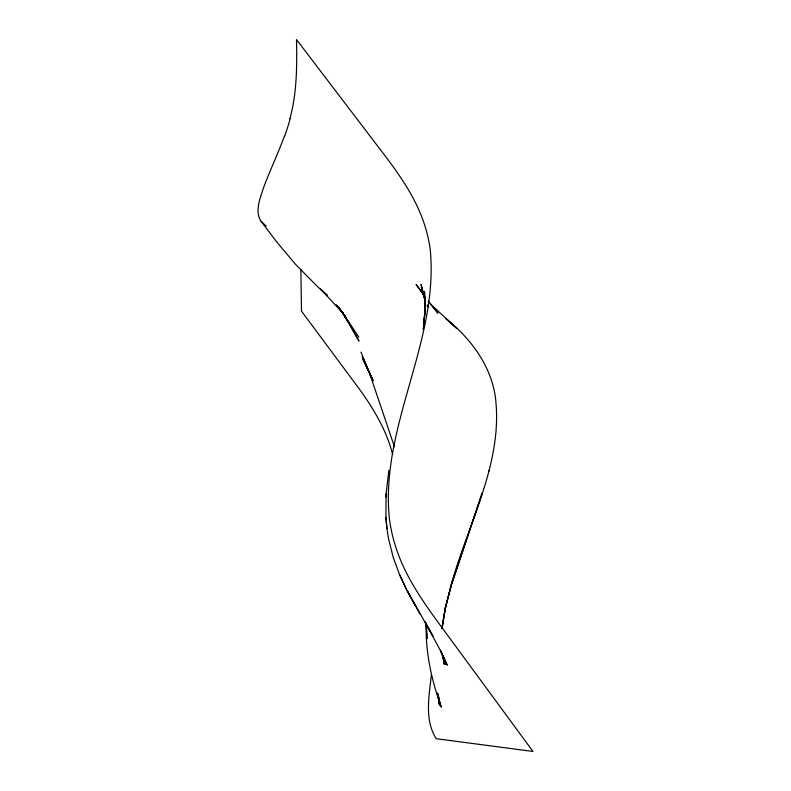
<?xml version="1.0" encoding="UTF-8"?>
<svg xmlns="http://www.w3.org/2000/svg" width="791" height="791" viewBox="0 0 791 791"><rect width="100%" height="100%" fill="white"/><g stroke="black" fill="none" stroke-linecap="round" stroke-linejoin="round"><path stroke-width="1.19" d="M407.118 590.719L399.514 574.533L393.186 557.289L388.539 538.711L386.928 528.586L385.919 517.294L386.087 494.088L388.826 470.467M386.048 497.074L386.087 494.088M423.699 323.895L425.578 304.97L425.251 310.695L424.48 291.395L425.518 310.863M425.578 304.97L423.294 329.452L425.311 307.926M431.372 674.654C429.216 695.744 424.134 719.612 436.227 738.695L532.966 751.45L443.257 629.349C424.727 604.265 406.149 578.409 396.232 548.499A158.882 154.67 41.9 0 1 389.469 519.272C379.581 426.497 439.509 341.583 430.156 248.918A155.946 149.499 2.9 0 0 423.541 221.717C414 194.191 396.41 170.579 378.879 147.699L296.496 39.55C297.08 66.029 296.941 92.923 289.921 118.67M442.09 628.351L445.293 607.834L441.951 628.41L445.471 607.785L451.048 585.736L445.323 607.982L451.137 585.894L482.253 492.803L450.761 586.378C467.412 524.354 504.025 462.616 495.245 396.153C490.46 364.78 470.329 338.182 446.075 318.753L456.951 328.532L430.482 304.08L437.967 313.157L428.277 301.064M488.62 471.663L488.848 470.675M284.325 136.368C277.898 153.958 269.731 170.846 263.284 188.426C260.12 198.749 254.494 211.335 261.149 221.421L277.008 242.303L295.488 264.283L317.142 286.243L327.177 295.231L320.266 288.804L342.948 313.117L358.857 337.203M266.29 226.127L261.149 221.421M336.956 305.484L342.948 313.117M336.007 304.505L344.807 315.925L358.867 340.901L344.807 315.925L339.359 308.055M424.263 295.686L416.115 284.424L424.648 296.249M338.518 307.027L346.517 318.793L341.514 310.754M341.643 311.338L347.991 321.828L342.434 312.257M399.514 574.533L407.177 590.917L432.964 636.142L424.747 621.4L440.439 650.667L447.291 665.182L440.409 650.232L445.452 664.371L443.781 657.4M415.601 606.43L407.474 591.184L419.972 613.964M424.362 295.705L422.453 291.691L425.074 299.275M372.245 378.721L363.039 359.401L373.125 380.827L362.238 356.484L371.879 378.671L360.963 352.094M422.859 292.759L425.083 298.395M422.453 291.691L425.103 298.434M370.237 375.231L394.462 446.806M425.34 299.927L421.791 289.407L425.232 300.55M425.271 300.501L421.316 286.955L425.133 300.659M392.643 454.499C385.741 426.883 369.802 402.787 352.895 380.323L301.48 311.12L300.857 269.454M425.163 300.629L421.03 284.325L424.886 299.492L424.54 296.981L425.518 310.952M443.187 656.135L444.819 664.153L443.751 658.211M438.234 695.556L440.182 705.73L437.374 693.173L441.249 707.045C431.53 680.22 425.321 651.972 426.22 623.308L426.972 638.742L426.26 623.407M442.93 655.798L444.038 664.074L442.92 655.61M437.739 693.282L439.213 704.455L438.501 696.159M385.919 517.294L386.928 528.586M290.178 118.561A564.556 206.659 -30.3 0 1 284.612 136.26M428.643 307.422L427.753 305.168L428.643 307.422"/></g></svg>
